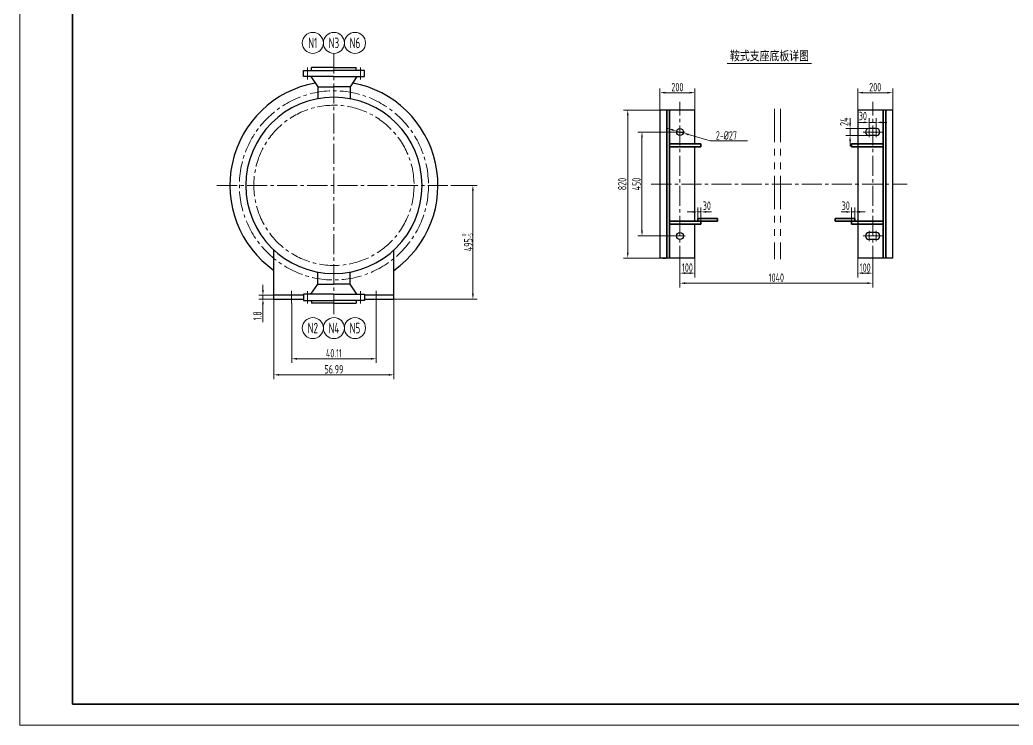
# Model space of a CAD drawing. Header units: millimetres. Extents: x 5765 to 6606, y -201 to 393.
# Drawn here: x 5765 to 6236.4, y -200.6 to 134.1 of the extents above; entities that cross this region are included whole.
import ezdxf
from ezdxf.enums import TextEntityAlignment as Align

# ---------------------------------------------------------------- set-up
doc = ezdxf.new("R2010")
doc.units = ezdxf.units.MM
doc.linetypes.add('CENTER2', pattern=[28.575, 19.05, -3.175, 3.175, -3.175])
doc.linetypes.add('PHANTOM2', pattern=[31.75, 15.875, -3.175, 3.175, -3.175, 3.175, -3.175])
for name, color, linetype, lineweight in [('1粗实线', 7, 'Continuous', 35), ('2细实线', 3, 'Continuous', 13), ('3中心线', 1, 'CENTER2', 13), ('5双点划线', 2, 'PHANTOM2', 13), ('7文本', 2, 'Continuous', 13), ('8标注', 3, 'Continuous', 13), ('9图表', 4, 'Continuous', 13)]:
    doc.layers.add(name, color=color, linetype=linetype, lineweight=lineweight)
doc.styles.add('lanpec', font='bpec_e.shx', dxfattribs={"width": 0.75, "bigfont": 'hztxt.shx'})
doc.styles.add('lanpec-dim', font='bpec_e.shx', dxfattribs={"width": 0.75})
doc.dimstyles.new('lanpec', dxfattribs={"dimtxt": 4, "dimasz": 2.5, "dimexe": 2, "dimexo": 0, "dimtad": 1, "dimdsep": 46, "dimtxsty": 'lanpec-dim', "dimcen": 2.5, "dimclrd": 256, "dimclre": 256, "dimclrt": 256, "dimazin": 0, "dimtfac": 1, "dimtmove": 0, "dimatfit": 3, "dimfxl": 1, "dimlwd": -1, "dimlwe": -1, "dimarcsym": 0})
doc.dimstyles.new('lanpec$0', dxfattribs={"dimscale": 10, "dimtxt": 4, "dimasz": 2.5, "dimexe": 2, "dimexo": 0, "dimtad": 1, "dimdec": 1, "dimdsep": 46, "dimtxsty": 'lanpec-dim', "dimcen": 0.09, "dimclrd": 256, "dimclre": 256, "dimclrt": 256, "dimadec": 1, "dimazin": 0, "dimtfac": 0.707, "dimtdec": 1, "dimtmove": 0, "dimatfit": 3, "dimfxl": 1, "dimarcsym": 0})
doc.dimstyles.new('lanpec$3', dxfattribs={"dimtxt": 4, "dimasz": 2.5, "dimexe": 2, "dimexo": 0, "dimtad": 1, "dimtih": 1, "dimtoh": 1, "dimdsep": 46, "dimtxsty": 'lanpec-dim', "dimcen": 2.5, "dimclrd": 256, "dimclre": 256, "dimclrt": 256, "dimazin": 0, "dimtfac": 1, "dimtmove": 0, "dimatfit": 3, "dimfxl": 1, "dimlwd": -1, "dimlwe": -1, "dimarcsym": 0})

# ---------------------------------------------------------------- blocks, each defined once
blk = doc.blocks.new('A1')
at = {"layer": '1粗实线'}
blk.add_lwpolyline([(-816, 10), (-10, 10), (-10, 584), (-816, 584)], close=True, dxfattribs=at)
at = {"layer": '9图表'}
blk.add_lwpolyline([(-841, 0), (0, 0), (0, 594), (-841, 594)], close=True, dxfattribs=at)
blk = doc.blocks.new('*D72')
at = {"layer": '8标注', "transparency": 16777216}
for p, q in [((5894.02, -0.31), (5894.02, -28.71)), ((5934.13, -0.31), (5934.13, -28.71)), ((5896.52, -26.71), (5931.63, -26.71))]:
    blk.add_line(p, q, dxfattribs=at)
for points in [[(5896.52, -26.29), (5896.52, -27.13), (5894.02, -26.71)], [(5931.63, -26.29), (5931.63, -27.13), (5934.13, -26.71)]]:
    blk.add_solid(points, dxfattribs=at)
at = {"layer": 'Defpoints', "color": 0, "transparency": 16777216}
for p in [(5894.02, -0.31), (5934.13, -0.31), (5934.13, -26.71)]:
    blk.add_point(p, dxfattribs=at)
at = {"layer": '8标注', "transparency": 16777216, "insert": (5914.07, -24.09), "char_height": 4, "attachment_point": 5, "style": 'lanpec-dim'}
blk.add_mtext('40.11', dxfattribs=at)
blk = doc.blocks.new('*D73')
at = {"layer": '8标注', "transparency": 16777216}
for p, q in [((5885.57, 3.92), (5885.57, -36.32)), ((5942.56, 1.74), (5942.56, -36.32)), ((5888.07, -34.32), (5940.06, -34.32))]:
    blk.add_line(p, q, dxfattribs=at)
for points in [[(5888.07, -33.9), (5888.07, -34.74), (5885.57, -34.32)], [(5940.06, -33.9), (5940.06, -34.74), (5942.56, -34.32)]]:
    blk.add_solid(points, dxfattribs=at)
at = {"layer": 'Defpoints', "color": 0, "transparency": 16777216}
for p in [(5885.57, 3.92), (5942.56, 1.74), (5942.56, -34.32)]:
    blk.add_point(p, dxfattribs=at)
at = {"layer": '8标注', "transparency": 16777216, "insert": (5914.07, -31.7), "char_height": 4, "attachment_point": 5, "style": 'lanpec-dim'}
blk.add_mtext('56.99', dxfattribs=at)
blk = doc.blocks.new('*D57')
at = {"layer": '8标注', "transparency": 16777216}
for p, q in [((5969.57, 55.58), (5982.03, 55.58)), ((5980.03, 53.08), (5980.03, 4.12)), ((5942.57, 1.62), (5982.03, 1.62))]:
    blk.add_line(p, q, dxfattribs=at)
for points in [[(5979.61, 53.08), (5980.45, 53.08), (5980.03, 55.58)], [(5979.61, 4.12), (5980.45, 4.12), (5980.03, 1.62)]]:
    blk.add_solid(points, dxfattribs=at)
at = {"layer": 'Defpoints', "color": 0, "transparency": 16777216}
for p in [(5969.57, 55.58), (5942.57, 1.62), (5980.03, 1.62)]:
    blk.add_point(p, dxfattribs=at)
at = {"layer": '8标注', "transparency": 16777216, "insert": (5977.3, 28.6), "char_height": 4, "attachment_point": 5, "rotation": 90, "style": 'lanpec-dim'}
blk.add_mtext('495{\\H0.525x;\\S 0^ -5;}', dxfattribs=at)
blk = doc.blocks.new('*D42')
at = {"layer": '8标注', "transparency": 16777216}
for p, q in [((6068.77, 91.33), (6068.77, 101.57)), ((6071.27, 99.57), (6082.9, 99.57)), ((6085.4, 91.33), (6085.4, 101.57))]:
    blk.add_line(p, q, dxfattribs=at)
for points in [[(6071.27, 99.99), (6071.27, 99.16), (6068.77, 99.57)], [(6082.9, 99.99), (6082.9, 99.16), (6085.4, 99.57)]]:
    blk.add_solid(points, dxfattribs=at)
at = {"layer": 'Defpoints', "color": 0, "transparency": 16777216}
for p in [(6085.4, 99.57), (6068.77, 91.33), (6085.4, 91.33)]:
    blk.add_point(p, dxfattribs=at)
at = {"layer": '8标注', "transparency": 16777216, "insert": (6077.08, 102.2), "char_height": 4, "attachment_point": 5, "style": 'lanpec-dim'}
blk.add_mtext('200', dxfattribs=at)
blk = doc.blocks.new('*D67')
at = {"layer": '8标注', "transparency": 16777216}
for p, q in [((6162.63, 91.33), (6162.63, 101.57)), ((6165.13, 99.57), (6176.76, 99.57)), ((6179.26, 91.33), (6179.26, 101.57))]:
    blk.add_line(p, q, dxfattribs=at)
for points in [[(6165.13, 99.99), (6165.13, 99.16), (6162.63, 99.57)], [(6176.76, 99.99), (6176.76, 99.16), (6179.26, 99.57)]]:
    blk.add_solid(points, dxfattribs=at)
at = {"layer": 'Defpoints', "color": 0, "transparency": 16777216}
for p in [(6179.26, 99.57), (6162.63, 91.33), (6179.26, 91.33)]:
    blk.add_point(p, dxfattribs=at)
at = {"layer": '8标注', "transparency": 16777216, "insert": (6170.95, 102.2), "char_height": 4, "attachment_point": 5, "style": 'lanpec-dim'}
blk.add_mtext('200', dxfattribs=at)
blk = doc.blocks.new('*D43')
at = {"layer": '8标注', "transparency": 16777216}
for p, q in [((6078.28, 17.29), (6078.28, 7.17)), ((6169.75, 17.29), (6169.75, 7.17)), ((6080.78, 9.17), (6167.25, 9.17))]:
    blk.add_line(p, q, dxfattribs=at)
for points in [[(6080.78, 9.58), (6080.78, 8.75), (6078.28, 9.17)], [(6167.25, 9.58), (6167.25, 8.75), (6169.75, 9.17)]]:
    blk.add_solid(points, dxfattribs=at)
at = {"layer": 'Defpoints', "color": 0, "transparency": 16777216}
for p in [(6078.28, 17.29), (6169.75, 17.29), (6169.75, 9.17)]:
    blk.add_point(p, dxfattribs=at)
at = {"layer": '8标注', "transparency": 16777216, "insert": (6124.02, 11.79), "char_height": 4, "attachment_point": 5, "style": 'lanpec-dim'}
blk.add_mtext('1040', dxfattribs=at)
blk = doc.blocks.new('*D44')
at = {"layer": '8标注', "transparency": 16777216}
for p, q in [((6159.02, 85.04), (6159.02, 87.54)), ((6168.01, 82.54), (6157.02, 82.54)), ((6159.02, 82.54), (6159.02, 79.21)), ((6168.01, 79.21), (6157.02, 79.21)), ((6159.02, 76.71), (6159.02, 74.21))]:
    blk.add_line(p, q, dxfattribs=at)
for points in [[(6158.6, 85.04), (6159.43, 85.04), (6159.02, 82.54)], [(6158.6, 76.71), (6159.43, 76.71), (6159.02, 79.21)]]:
    blk.add_solid(points, dxfattribs=at)
at = {"layer": 'Defpoints', "color": 0, "transparency": 16777216}
for p in [(6168.01, 82.54), (6159.02, 79.21), (6168.01, 79.21)]:
    blk.add_point(p, dxfattribs=at)
at = {"layer": '8标注', "transparency": 16777216, "insert": (6156.19, 85.76), "char_height": 4, "attachment_point": 5, "rotation": 90, "style": 'lanpec-dim'}
blk.add_mtext('24', dxfattribs=at)
blk = doc.blocks.new('*D45')
at = {"layer": '8标注', "transparency": 16777216}
for p, q in [((6165.51, 85.48), (6163.01, 85.48)), ((6168.01, 82.54), (6168.01, 87.48)), ((6171.48, 85.48), (6168.01, 85.48)), ((6171.48, 82.54), (6171.48, 87.48)), ((6173.98, 85.48), (6176.48, 85.48))]:
    blk.add_line(p, q, dxfattribs=at)
for points in [[(6165.51, 85.89), (6165.51, 85.06), (6168.01, 85.48)], [(6173.98, 85.89), (6173.98, 85.06), (6171.48, 85.48)]]:
    blk.add_solid(points, dxfattribs=at)
at = {"layer": 'Defpoints', "color": 0, "transparency": 16777216}
for p in [(6168.01, 85.48), (6168.01, 82.54), (6171.48, 82.54)]:
    blk.add_point(p, dxfattribs=at)
at = {"layer": '8标注', "transparency": 16777216, "insert": (6165.09, 88.48), "char_height": 4, "attachment_point": 5, "style": 'lanpec-dim'}
blk.add_mtext('30', dxfattribs=at)
blk = doc.blocks.new('*D46')
at = {"layer": '8标注', "transparency": 16777216}
for p, q in [((6075.79, 80.88), (6058.27, 80.88)), ((6060.27, 78.38), (6060.27, 34.06)), ((6075.79, 31.56), (6058.27, 31.56))]:
    blk.add_line(p, q, dxfattribs=at)
for points in [[(6059.85, 78.38), (6060.68, 78.38), (6060.27, 80.88)], [(6059.85, 34.06), (6060.68, 34.06), (6060.27, 31.56)]]:
    blk.add_solid(points, dxfattribs=at)
at = {"layer": 'Defpoints', "color": 0, "transparency": 16777216}
for p in [(6075.79, 80.88), (6060.27, 31.56), (6075.79, 31.56)]:
    blk.add_point(p, dxfattribs=at)
at = {"layer": '8标注', "transparency": 16777216, "insert": (6057.64, 56.22), "char_height": 4, "attachment_point": 5, "rotation": 90, "style": 'lanpec-dim'}
blk.add_mtext('450', dxfattribs=at)
blk = doc.blocks.new('*D47')
at = {"layer": '8标注', "transparency": 16777216}
for p, q in [((6068.77, 91.33), (6051.51, 91.33)), ((6053.51, 23.6), (6053.51, 88.83)), ((6068.77, 21.1), (6051.51, 21.1))]:
    blk.add_line(p, q, dxfattribs=at)
for points in [[(6053.09, 88.83), (6053.92, 88.83), (6053.51, 91.33)], [(6053.09, 23.6), (6053.92, 23.6), (6053.51, 21.1)]]:
    blk.add_solid(points, dxfattribs=at)
at = {"layer": 'Defpoints', "color": 0, "transparency": 16777216}
for p in [(6053.51, 91.33), (6068.77, 91.33), (6068.77, 21.1)]:
    blk.add_point(p, dxfattribs=at)
at = {"layer": '8标注', "transparency": 16777216, "insert": (6050.88, 56.22), "char_height": 4, "attachment_point": 5, "rotation": 90, "style": 'lanpec-dim'}
blk.add_mtext('820', dxfattribs=at)
blk = doc.blocks.new('*D48')
at = {"layer": '8标注', "transparency": 16777216}
for p, q in [((6078.28, 21.1), (6078.28, 11.94)), ((6085.4, 21.1), (6085.4, 11.94)), ((6080.78, 13.94), (6082.9, 13.94))]:
    blk.add_line(p, q, dxfattribs=at)
for points in [[(6080.78, 14.36), (6080.78, 13.52), (6078.28, 13.94)], [(6082.9, 14.36), (6082.9, 13.52), (6085.4, 13.94)]]:
    blk.add_solid(points, dxfattribs=at)
at = {"layer": 'Defpoints', "color": 0, "transparency": 16777216}
for p in [(6078.28, 21.1), (6085.4, 21.1), (6085.4, 13.94)]:
    blk.add_point(p, dxfattribs=at)
at = {"layer": '8标注', "transparency": 16777216, "insert": (6081.84, 16.57), "char_height": 4, "attachment_point": 5, "style": 'lanpec-dim'}
blk.add_mtext('100', dxfattribs=at)
blk = doc.blocks.new('*D49')
at = {"layer": '8标注', "transparency": 16777216}
for p, q in [((6162.63, 21.1), (6162.63, 11.94)), ((6169.75, 21.1), (6169.75, 11.94)), ((6167.25, 13.94), (6165.13, 13.94))]:
    blk.add_line(p, q, dxfattribs=at)
for points in [[(6165.13, 14.36), (6165.13, 13.52), (6162.63, 13.94)], [(6167.25, 14.36), (6167.25, 13.52), (6169.75, 13.94)]]:
    blk.add_solid(points, dxfattribs=at)
at = {"layer": 'Defpoints', "color": 0, "transparency": 16777216}
for p in [(6162.63, 21.1), (6169.75, 21.1), (6162.63, 13.94)]:
    blk.add_point(p, dxfattribs=at)
at = {"layer": '8标注', "transparency": 16777216, "insert": (6166.19, 16.57), "char_height": 4, "attachment_point": 5, "style": 'lanpec-dim'}
blk.add_mtext('100', dxfattribs=at)
blk = doc.blocks.new('*D68')
at = {"layer": '8标注', "transparency": 16777216}
for p, q in [((6074.29, 82.05), (6071.89, 82.76)), ((6076.69, 81.35), (6079.88, 80.41)), ((6092.64, 76.65), (6082.28, 79.7)), ((6105.83, 76.65), (6092.64, 76.65))]:
    blk.add_line(p, q, dxfattribs=at)
for points in [[(6074.41, 82.45), (6074.17, 81.65), (6076.69, 81.35)], [(6082.4, 80.1), (6082.16, 79.3), (6079.88, 80.41)]]:
    blk.add_solid(points, dxfattribs=at)
at = {"layer": 'Defpoints', "color": 0, "transparency": 16777216}
for p in [(6076.69, 81.35), (6079.88, 80.41)]:
    blk.add_point(p, dxfattribs=at)
at = {"layer": '8标注', "transparency": 16777216, "insert": (6100.33, 79.28), "char_height": 4, "attachment_point": 5, "style": 'lanpec-dim'}
blk.add_mtext('2-%%C27', dxfattribs=at)
blk = doc.blocks.new('*D69')
at = {"layer": '8标注', "transparency": 16777216}
for p, q in [((6084.27, 43), (6081.77, 43)), ((6086.77, 39.9), (6086.77, 45)), ((6086.77, 43), (6088.27, 43)), ((6088.27, 38.63), (6088.27, 45)), ((6090.77, 43), (6093.27, 43))]:
    blk.add_line(p, q, dxfattribs=at)
for points in [[(6084.27, 43.41), (6084.27, 42.58), (6086.77, 43)], [(6090.77, 43.41), (6090.77, 42.58), (6088.27, 43)]]:
    blk.add_solid(points, dxfattribs=at)
at = {"layer": 'Defpoints', "color": 0, "transparency": 16777216}
for p in [(6088.27, 43), (6086.77, 39.9), (6088.27, 38.63)]:
    blk.add_point(p, dxfattribs=at)
at = {"layer": '8标注', "transparency": 16777216, "insert": (6091.05, 45.95), "char_height": 4, "attachment_point": 5, "style": 'lanpec-dim'}
blk.add_mtext('30', dxfattribs=at)
blk = doc.blocks.new('*D50')
at = {"layer": '8标注', "transparency": 16777216}
for p, q in [((6157.26, 43), (6154.76, 43)), ((6159.76, 38.63), (6159.76, 45)), ((6161.26, 43), (6159.76, 43)), ((6161.26, 39.9), (6161.26, 45)), ((6163.76, 43), (6166.26, 43))]:
    blk.add_line(p, q, dxfattribs=at)
for points in [[(6157.26, 43.41), (6157.26, 42.58), (6159.76, 43)], [(6163.76, 43.41), (6163.76, 42.58), (6161.26, 43)]]:
    blk.add_solid(points, dxfattribs=at)
at = {"layer": 'Defpoints', "color": 0, "transparency": 16777216}
for p in [(6159.76, 43), (6159.76, 38.63), (6161.26, 39.9)]:
    blk.add_point(p, dxfattribs=at)
at = {"layer": '8标注', "transparency": 16777216, "insert": (6156.98, 45.95), "char_height": 4, "attachment_point": 5, "style": 'lanpec-dim'}
blk.add_mtext('30', dxfattribs=at)
blk = doc.blocks.new('*U41')
at = {"layer": '2细实线'}
blk.add_line((-20, 0), (20, 0), dxfattribs=at)
at = {"layer": '7文本', "style": 'lanpec', "width": 0.75}
for tag, height, p in [('节点图名称', 5, (0, 3.5)), ('比例', 4, (0, -3.25))]:
    blk.add_attdef(tag, text='', height=height, dxfattribs=at).set_placement(p, align=Align.MIDDLE_CENTER)
blk = doc.blocks.new('*D78')
at = {"layer": '8标注', "transparency": 16777216}
for p, q in [((5880.38, 5.92), (5880.38, 8.42)), ((5885.57, 3.42), (5878.38, 3.42)), ((5885.57, 1.62), (5878.38, 1.62)), ((5880.38, 3.42), (5880.38, 1.62)), ((5880.38, -0.88), (5880.38, -9.29))]:
    blk.add_line(p, q, dxfattribs=at)
for points in [[(5879.96, 5.92), (5880.8, 5.92), (5880.38, 3.42)], [(5879.96, -0.88), (5880.8, -0.88), (5880.38, 1.62)]]:
    blk.add_solid(points, dxfattribs=at)
at = {"layer": 'Defpoints', "color": 0, "transparency": 16777216}
for p in [(5880.38, 1.62), (5885.57, 3.42), (5885.57, 1.62)]:
    blk.add_point(p, dxfattribs=at)
at = {"layer": '8标注', "transparency": 16777216, "insert": (5877.76, -6.33), "char_height": 4, "attachment_point": 5, "rotation": 90, "style": 'lanpec-dim'}
blk.add_mtext('1.8', dxfattribs=at)
blk = doc.blocks.new('管口号')
at = {"layer": '2细实线'}
blk.add_circle((0, 5), 5, dxfattribs=at)
at = {"layer": '7文本', "style": 'lanpec', "width": 0.75}
blk.add_attdef('N', text='', height=5, dxfattribs=at).set_placement((0, 5), align=Align.MIDDLE_CENTER)

msp = doc.modelspace()

# ---------------------------------------------------------------- linework, layer by layer
at = {"ltscale": 0.5}
for p, q in [((5899.597, 110.13), (5914.073, 110.13)), ((5899.597, 107.233), (5899.597, 110.13)), ((5914.073, 111.508), (5903.459, 111.508)), ((5903.459, 110.13), (5903.459, 111.508)), ((5914.073, 111.508), (5924.687, 111.508)), ((5928.55, 110.13), (5914.073, 110.13)), ((5924.687, 110.13), (5924.687, 111.508)), ((5928.55, 107.233), (5928.55, 110.13)), ((5914.073, 107.233), (5899.597, 107.233)), ((5903.159, 107.233), (5906.356, 102.415)), ((5914.073, 107.233), (5928.55, 107.233)), ((5924.988, 107.233), (5921.791, 102.415)), ((5906.356, 102.415), (5914.073, 102.415)), ((5906.356, 102.415), (5906.356, 96.695)), ((5921.791, 102.415), (5914.073, 102.415)), ((5921.791, 102.415), (5921.791, 96.695)), ((5885.573, 1.625), (5885.573, 24.946)), ((5942.573, 1.625), (5942.573, 24.946)), ((5906.356, 8.736), (5906.356, 14.456)), ((5921.791, 8.736), (5921.791, 14.456)), ((5903.159, 3.918), (5906.356, 8.736)), ((5906.356, 8.736), (5914.073, 8.736)), ((5921.791, 8.736), (5914.073, 8.736)), ((5924.988, 3.918), (5921.791, 8.736)), ((5899.597, 3.425), (5885.573, 3.425)), ((5885.573, 1.625), (5899.597, 1.625)), ((5914.073, 3.918), (5899.597, 3.918)), ((5899.597, 3.918), (5899.597, 1.021)), ((5899.597, 1.021), (5914.073, 1.021)), ((5903.459, 1.021), (5903.459, -0.357)), ((5914.073, 3.918), (5928.55, 3.918)), ((5928.55, 1.021), (5914.073, 1.021)), ((5924.687, 1.021), (5924.687, -0.357)), ((5928.55, 3.918), (5928.55, 1.021)), ((5942.573, 3.425), (5928.55, 3.425)), ((5928.55, 1.625), (5942.573, 1.625)), ((5942.573, 1.625), (5942.573, 3.425)), ((5914.073, -0.357), (5903.459, -0.357)), ((5914.073, -0.357), (5924.687, -0.357))]:
    msp.add_line(p, q, dxfattribs=at)
for p, q in [((6085.401, 91.333), (6068.769, 91.333)), ((6068.769, 91.333), (6068.769, 21.1)), ((6085.401, 75.285), (6085.401, 91.333)), ((6179.262, 91.333), (6162.63, 91.333)), ((6162.63, 91.333), (6162.63, 21.1)), ((6179.262, 21.1), (6179.262, 91.333)), ((6171.481, 82.54), (6168.012, 82.54)), ((6171.481, 79.213), (6168.012, 79.213)), ((6085.401, 38.632), (6085.401, 73.8)), ((6085.401, 21.1), (6085.401, 37.148)), ((6171.481, 33.219), (6168.012, 33.219)), ((6171.481, 29.893), (6168.012, 29.893)), ((6085.401, 21.1), (6068.769, 21.1)), ((6070.209, 21.1), (6071.649, 21.1)), ((6179.262, 21.1), (6162.63, 21.1))]:
    msp.add_line(p, q)
at = {"ltscale": 2}
for centre in [(6078.285, 80.876), (6078.285, 31.556)]:
    msp.add_circle(centre, 1.663, dxfattribs=at)
at = {"ltscale": 0.5}
for radius, start, end in [(49.375, 100.34575, 234.74513), (49.375, 305.25487, 79.56444), (41.838, 90, 270), (41.838, 270, 90)]:
    msp.add_arc((5914.073, 55.575), radius, start, end, dxfattribs=at)
for centre, start, end in [((6168.012, 80.876), 90, 270), ((6171.481, 80.876), 270, 90), ((6168.012, 31.556), 90, 270), ((6171.481, 31.556), 270, 90)]:
    msp.add_arc(centre, 1.663, start, end)
at = {"layer": '1粗实线'}
for p, q in [((6071.995, 91.333), (6071.995, 21.1)), ((6073.357, 91.333), (6073.357, 21.1)), ((6174.674, 91.333), (6174.674, 21.1)), ((6176.036, 91.333), (6176.036, 21.1)), ((6073.357, 75.285), (6088.266, 75.285)), ((6073.357, 73.8), (6088.266, 73.8)), ((6088.266, 75.285), (6088.266, 73.8)), ((6174.674, 75.285), (6159.764, 75.285)), ((6159.764, 75.285), (6159.764, 73.8)), ((6174.674, 73.8), (6159.764, 73.8)), ((6073.357, 38.632), (6088.266, 38.632)), ((6086.097, 38.632), (6096.108, 38.632)), ((6086.774, 38.632), (6086.774, 39.901)), ((6086.774, 39.901), (6096.108, 39.901)), ((6088.266, 37.148), (6088.266, 38.632)), ((6096.108, 39.901), (6096.108, 38.632)), ((6161.257, 39.901), (6151.923, 39.901)), ((6151.923, 39.901), (6151.923, 38.632)), ((6161.934, 38.632), (6151.923, 38.632)), ((6174.674, 38.632), (6159.764, 38.632)), ((6159.764, 37.148), (6159.764, 38.632)), ((6161.257, 39.901), (6161.257, 38.632)), ((6073.357, 37.148), (6088.266, 37.148)), ((6174.674, 37.148), (6159.764, 37.148))]:
    msp.add_line(p, q, dxfattribs=at)
at = {"layer": '2细实线'}
msp.add_line((6104.372, 76.65), (6110.379, 76.65), dxfattribs=at)
at = {"layer": '3中心线', "ltscale": 0.5}
for p, q in [((5914.073, 118.228), (5914.073, -7.077)), ((5901.512, 111.586), (5901.512, 105.792)), ((5926.634, 111.586), (5926.634, 105.792)), ((6078.285, 17.287), (6078.285, 95.146)), ((6169.746, 17.287), (6169.746, 95.146)), ((5858.571, 55.52), (5969.569, 55.52)), ((6064.679, 56.216), (6186.081, 56.216)), ((5894.016, -0.307), (5894.016, 5.487)), ((5901.512, -0.435), (5901.512, 5.359)), ((5926.634, -0.435), (5926.634, 5.359)), ((5934.131, -0.307), (5934.131, 5.487))]:
    msp.add_line(p, q, dxfattribs=at)
at = {"layer": '3中心线'}
for p, q in [((6080.779, 80.876), (6075.79, 80.876)), ((6165.297, 80.876), (6174.195, 80.876)), ((6168.012, 78.472), (6168.012, 83.28)), ((6171.481, 78.472), (6171.481, 83.28)), ((6168.012, 33.96), (6168.012, 29.152)), ((6171.481, 33.96), (6171.481, 29.152)), ((6080.779, 31.556), (6075.79, 31.556)), ((6165.297, 31.556), (6174.195, 31.556))]:
    msp.add_line(p, q, dxfattribs=at)
at = {"layer": '3中心线', "ltscale": 0.5}
for radius in [44.875, 38.028]:
    msp.add_circle((5914.073, 55.575), radius, dxfattribs=at)
at = {"layer": '5双点划线'}
for p, q in [((6123.143, 91.902), (6123.143, 20.53)), ((6126, 91.902), (6126, 20.53))]:
    msp.add_line(p, q, dxfattribs=at)

# ---------------------------------------------------------------- block references
msp.add_blockref('*U41', (6120.768, 113.408)).add_auto_attribs({'节点图名称': '鞍式支座底板详图'})
at = {"layer": '2细实线'}
msp.add_blockref('A1', (6606.028, -200.559), dxfattribs=at)
at = {"layer": '8标注'}
for p, values in [((5904.067, 118.178), {'N': 'N1'}), ((5914.067, 118.178), {'N': 'N3'}), ((5924.067, 118.178), {'N': 'N6'})]:
    msp.add_blockref('管口号', p, dxfattribs=at).add_auto_attribs(values)
ref = msp.add_blockref('管口号', (5904.067, -7.138), dxfattribs=dict(at, xscale=-1, rotation=180))
ref.add_attrib('N', 'N2', dxfattribs={"layer": '7文本', "height": 5, "style": 'lanpec', "width": 0.75}).set_placement((5904.067, -12.138), align=Align.MIDDLE_CENTER)
ref = msp.add_blockref('管口号', (5914.067, -7.138), dxfattribs=dict(at, xscale=-1, rotation=180))
ref.add_attrib('N', 'N4', dxfattribs={"layer": '7文本', "height": 5, "style": 'lanpec', "width": 0.75}).set_placement((5914.067, -12.138), align=Align.MIDDLE_CENTER)
ref = msp.add_blockref('管口号', (5924.067, -7.138), dxfattribs=dict(at, xscale=-1, rotation=180))
ref.add_attrib('N', 'N5', dxfattribs={"layer": '7文本', "height": 5, "style": 'lanpec', "width": 0.75}).set_placement((5924.067, -12.138), align=Align.MIDDLE_CENTER)

# ---------------------------------------------------------------- dimensions: what is measured, and where the dimension line sits
for base, p1, p2, text, picture, middle in [((6085.401, 99.573), (6068.769, 91.333), (6085.401, 91.333), '200', '*D42', (6077.085, 102.198)), ((6179.262, 99.573), (6162.63, 91.333), (6179.262, 91.333), '200', '*D67', (6170.946, 102.198)), ((6162.63, 13.94), (6169.746, 21.1), (6162.63, 21.1), '100', '*D49', (6166.188, 16.565)), ((6169.746, 9.165), (6078.285, 17.287), (6169.746, 17.287), '1040', '*D43', (6124.015, 11.79))]:
    dim = msp.add_linear_dim(base=base, p1=p1, p2=p2, text=text, dimstyle='lanpec', dxfattribs=at)
    dim.commit()
    dim.dimension.update_dxf_attribs({"geometry": picture, "text_midpoint": middle})
for base, p1, p2, angle, text, picture, middle in [((6053.508, 91.333), (6068.769, 21.1), (6068.769, 91.333), 90, '820', '*D47', (6050.883, 56.216)), ((6060.266, 31.556), (6075.79, 80.876), (6075.79, 31.556), 90, '450', '*D46', (6057.641, 56.216)), ((5980.029, 1.625), (5969.572, 55.575), (5942.573, 1.625), 90, '495{\\H0.525x;\\S 0^ -5;}', '*D57', (5977.304, 28.6)), ((6085.401, 13.94), (6078.285, 21.1), (6085.401, 21.1), 180, '100', '*D48', (6081.843, 16.565))]:
    dim = msp.add_linear_dim(base=base, p1=p1, p2=p2, angle=angle, text=text, dimstyle='lanpec', dxfattribs=at)
    dim.commit()
    dim.dimension.update_dxf_attribs({"geometry": picture, "text_midpoint": middle})
for base, p1, p2, angle, text, picture, middle in [((6168.012, 85.476), (6171.481, 82.54), (6168.012, 82.54), 180, '30', '*D45', (6165.09, 88.479)), ((6159.016, 79.213), (6168.012, 82.54), (6168.012, 79.213), 90, '24', '*D44', (6156.187, 85.758)), ((6159.764, 42.997), (6161.257, 39.901), (6159.764, 38.632), 180, '30', '*D50', (6156.976, 45.946))]:
    dim = msp.add_linear_dim(base=base, p1=p1, p2=p2, angle=angle, text=text, dimstyle='lanpec', override={"dimtmove": 2}, dxfattribs=at)
    dim.commit()
    dim.dimension.update_dxf_attribs({"geometry": picture, "text_midpoint": middle, "dimtype": 160})
dim = msp.add_diameter_dim_2p(p1=(6076.689, 81.346), p2=(6079.88, 80.407), text='2-%%C27', dimstyle='lanpec$3', dxfattribs=at)
dim.commit()
dim.dimension.update_dxf_attribs({"geometry": '*D68', "text_midpoint": (6100.333, 76.65), "dimtype": 163})
dim = msp.add_linear_dim(base=(6088.266, 42.997), p1=(6086.774, 39.901), p2=(6088.266, 38.632), text='30', dimstyle='lanpec', override={"dimtmove": 2}, dxfattribs=at)
dim.commit()
dim.dimension.update_dxf_attribs({"geometry": '*D69', "text_midpoint": (6091.054, 45.946), "dimtype": 160})
dim = msp.add_linear_dim(base=(5880.38, 1.625), p1=(5885.573, 3.425), p2=(5885.573, 1.625), angle=90, dimstyle='lanpec$0', override={"dimscale": 1, "dimdec": 2, "dimcen": 2.5, "dimadec": 2, "dimtfac": 1, "dimtdec": 2, "dimlwd": 65535, "dimlwe": 65535}, dxfattribs=at)
dim.commit()
dim.dimension.update_dxf_attribs({"geometry": '*D78', "text_midpoint": (5877.755, -6.334)})
for base, p1, p2, picture, middle in [((5942.564, -34.32), (5885.573, 3.918), (5942.564, 1.741), '*D73', (5914.069, -31.695)), ((5934.1307, -26.71), (5894.016, -0.3067), (5934.1307, -0.3067), '*D72', (5914.0733, -24.085))]:
    dim = msp.add_linear_dim(base=base, p1=p1, p2=p2, dimstyle='lanpec', dxfattribs=at)
    dim.commit()
    dim.dimension.update_dxf_attribs({"geometry": picture, "text_midpoint": middle})

doc.saveas('drawing.dxf')
